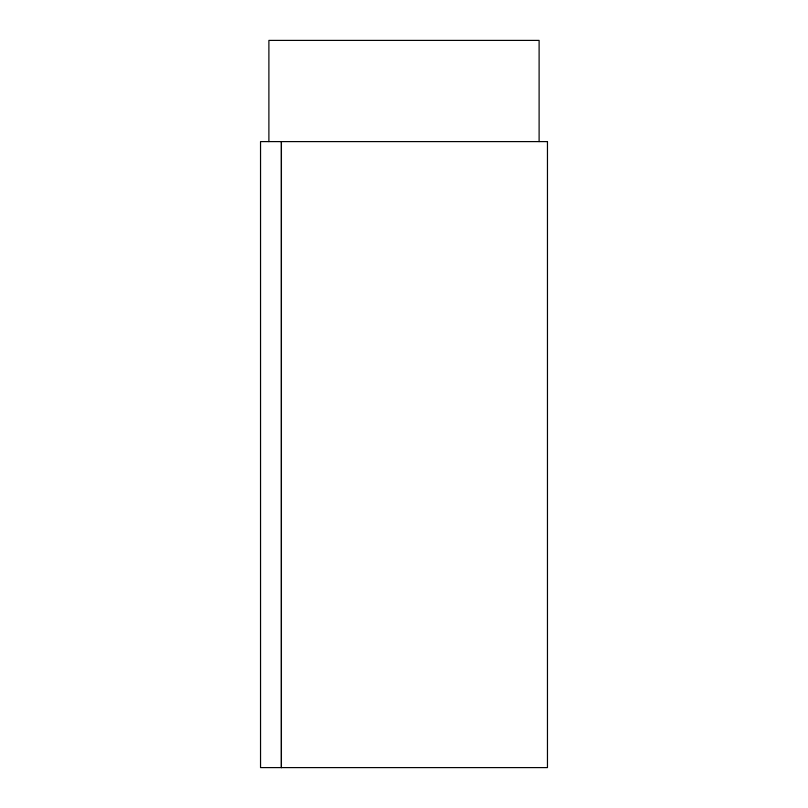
<?xml version="1.0" encoding="UTF-8"?>
<svg xmlns="http://www.w3.org/2000/svg" width="808" height="808" viewBox="0 0 808 808"><rect width="100%" height="100%" fill="white"/><g stroke="black" fill="none" stroke-linecap="round" stroke-linejoin="round"><path stroke-width="1.21" d="M539.108 141.602L539.108 40.4L268.892 40.4L268.892 141.602M547.46 141.602L260.54 141.602L260.54 767.6L547.46 767.6L547.46 141.602M281.406 767.6L281.406 141.602L281.376 767.6"/></g></svg>
